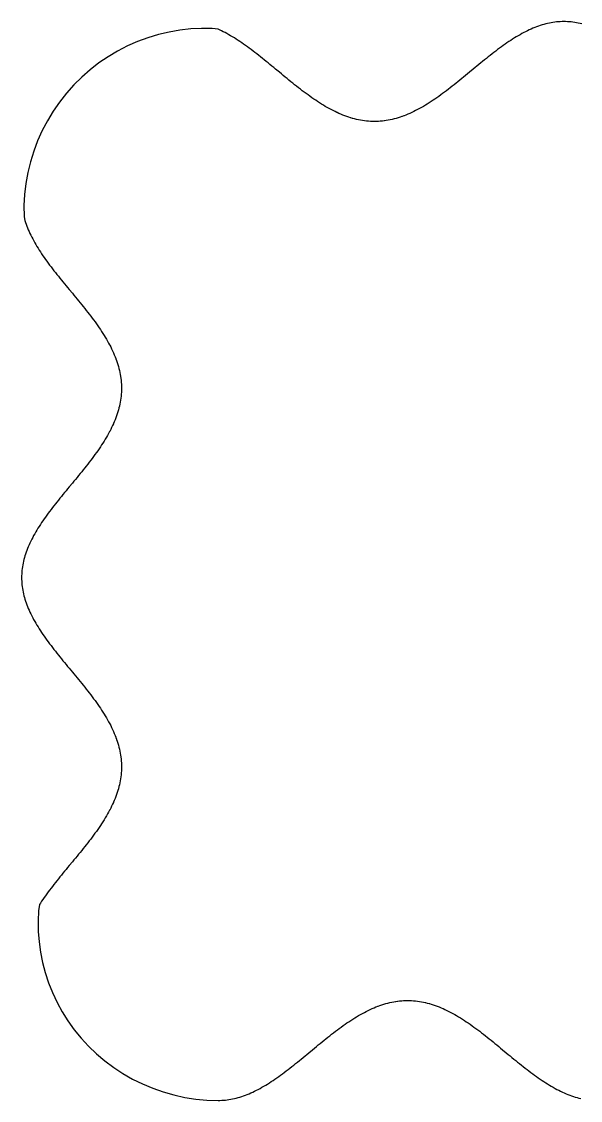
# Model space of a CAD drawing. Header units: metres. Extents: x -12.2 to 54.9, y -12.2 to 52.6.
# Drawn here: x -12.2 to 21.3, y -12.2 to 52.6 of the extents above; entities that cross this region are included whole.
import ezdxf

# ---------------------------------------------------------------- set-up
doc = ezdxf.new("R2010")
doc.units = ezdxf.units.M

msp = doc.modelspace()

# ---------------------------------------------------------------- linework, layer by layer
for p, q in [((19.4845, 52.5098), (19.3758, 52.486)), ((19.5939, 52.5309), (19.4845, 52.5098)), ((19.7027, 52.5492), (19.5939, 52.5309)), ((19.8111, 52.5647), (19.7027, 52.5492)), ((19.9203, 52.5774), (19.8111, 52.5647)), ((20.0282, 52.5872), (19.9203, 52.5774)), ((20.1375, 52.5943), (20.0282, 52.5872)), ((20.2456, 52.5986), (20.1375, 52.5943)), ((20.3542, 52.6), (20.2456, 52.5986)), ((20.4628, 52.5986), (20.3542, 52.6)), ((20.5709, 52.5943), (20.4628, 52.5986)), ((20.6802, 52.5872), (20.5709, 52.5943)), ((20.7881, 52.5774), (20.6802, 52.5872)), ((20.8974, 52.5647), (20.7881, 52.5774)), ((21.0057, 52.5492), (20.8974, 52.5647)), ((21.1145, 52.5309), (21.0057, 52.5492)), ((21.224, 52.5098), (21.1145, 52.5309)), ((21.3324, 52.4861), (21.224, 52.5098)), ((-3.34244, 51.9725), (-3.98322, 51.8217)), ((-2.69586, 52.0835), (-3.34244, 51.9725)), ((-2.04594, 52.1547), (-2.69586, 52.0835)), ((-1.39496, 52.1859), (-2.04594, 52.1547)), ((-0.7495, 52.1775), (-1.39496, 52.1859)), ((-0.39847, 52.1378), (-0.7495, 52.1775)), ((-0.315, 52.0998), (-0.39847, 52.1378)), ((-0.20413, 52.047), (-0.315, 52.0998)), ((-0.09422, 51.9923), (-0.20413, 52.047)), ((0.01695, 51.9347), (-0.09422, 51.9923)), ((0.12822, 51.8748), (0.01695, 51.9347)), ((0.23932, 51.8129), (0.12822, 51.8748)), ((17.8339, 51.8746), (17.7234, 51.8129)), ((17.9456, 51.9347), (17.8339, 51.8746)), ((18.0564, 51.9921), (17.9456, 51.9347)), ((18.1671, 52.0472), (18.0564, 51.9921)), ((18.2783, 52.1002), (18.1671, 52.0472)), ((18.3883, 52.1502), (18.2783, 52.1002)), ((18.4982, 52.1978), (18.3883, 52.1502)), ((18.6083, 52.243), (18.4982, 52.1978)), ((18.7191, 52.286), (18.6083, 52.243)), ((18.8283, 52.3258), (18.7191, 52.286)), ((18.9381, 52.3632), (18.8283, 52.3258)), ((19.0479, 52.398), (18.9381, 52.3632)), ((19.1572, 52.4301), (19.0479, 52.398)), ((19.2664, 52.4594), (19.1572, 52.4301)), ((19.3758, 52.486), (19.2664, 52.4594)), ((21.442, 52.4594), (21.3324, 52.4861)), ((-5.23552, 51.4026), (-5.84239, 51.1356)), ((-4.61494, 51.6316), (-5.23552, 51.4026)), ((-3.98322, 51.8217), (-4.61494, 51.6316)), ((0.35022, 51.7489), (0.23932, 51.8129)), ((0.46266, 51.682), (0.35022, 51.7489)), ((0.57317, 51.6143), (0.46266, 51.682)), ((0.6852, 51.5437), (0.57317, 51.6143)), ((0.79712, 51.4713), (0.6852, 51.5437)), ((0.90814, 51.3977), (0.79712, 51.4713)), ((1.02165, 51.3208), (0.90814, 51.3977)), ((1.13235, 51.2441), (1.02165, 51.3208)), ((1.24603, 51.1638), (1.13235, 51.2441)), ((16.8295, 51.2435), (16.718, 51.1648)), ((16.9418, 51.3214), (16.8295, 51.2435)), ((17.0535, 51.3971), (16.9418, 51.3214)), ((17.1655, 51.4713), (17.0535, 51.3971)), ((17.2774, 51.5437), (17.1655, 51.4713)), ((17.3885, 51.6137), (17.2774, 51.5437)), ((17.5008, 51.6825), (17.3885, 51.6137)), ((17.6127, 51.7491), (17.5008, 51.6825)), ((17.7234, 51.8129), (17.6127, 51.7491)), ((-6.43317, 50.8313), (-7.00516, 50.4908)), ((-5.84239, 51.1356), (-6.43317, 50.8313)), ((1.3578, 51.0833), (1.24603, 51.1638)), ((1.47005, 51.0011), (1.3578, 51.0833)), ((1.58211, 50.9177), (1.47005, 51.0011)), ((1.69585, 50.8318), (1.58211, 50.9177)), ((1.80756, 50.7463), (1.69585, 50.8318)), ((1.92128, 50.6581), (1.80756, 50.7463)), ((2.03418, 50.5696), (1.92128, 50.6581)), ((2.14709, 50.4802), (2.03418, 50.5696)), ((15.9284, 50.5697), (15.8155, 50.4802)), ((16.0422, 50.6588), (15.9284, 50.5697)), ((16.1541, 50.7456), (16.0422, 50.6588)), ((16.2668, 50.8318), (16.1541, 50.7456)), ((16.3799, 50.9173), (16.2668, 50.8318)), ((16.4929, 51.0014), (16.3799, 50.9173)), ((16.6043, 51.0829), (16.4929, 51.0014)), ((16.718, 51.1648), (16.6043, 51.0829)), ((-7.55615, 50.1154), (-8.08385, 49.7066)), ((-7.00516, 50.4908), (-7.55615, 50.1154)), ((2.26015, 50.3898), (2.14709, 50.4802)), ((2.37326, 50.2987), (2.26015, 50.3898)), ((2.48599, 50.2072), (2.37326, 50.2987)), ((2.59972, 50.1144), (2.48599, 50.2072)), ((2.71309, 50.0214), (2.59972, 50.1144)), ((2.82651, 49.9279), (2.71309, 50.0214)), ((2.93987, 49.8343), (2.82651, 49.9279)), ((15.1361, 49.9279), (15.0227, 49.8343)), ((15.2498, 50.0216), (15.1361, 49.9279)), ((15.3629, 50.1144), (15.2498, 50.0216)), ((15.4762, 50.2068), (15.3629, 50.1144)), ((15.5893, 50.2987), (15.4762, 50.2068)), ((15.7024, 50.3898), (15.5893, 50.2987)), ((15.8155, 50.4802), (15.7024, 50.3898)), ((-8.58644, 49.2654), (-9.06129, 48.7941)), ((-8.08385, 49.7066), (-8.58644, 49.2654)), ((3.05359, 49.7402), (2.93987, 49.8343)), ((3.28099, 49.5518), (3.05359, 49.7402)), ((3.39478, 49.4576), (3.28099, 49.5518)), ((3.50865, 49.3635), (3.39478, 49.4576)), ((3.62262, 49.2696), (3.50865, 49.3635)), ((3.73663, 49.1761), (3.62262, 49.2696)), ((14.3397, 49.2694), (14.2256, 49.1758)), ((14.4537, 49.3633), (14.3397, 49.2694)), ((14.5677, 49.4574), (14.4537, 49.3633)), ((14.6815, 49.5517), (14.5677, 49.4574)), ((14.909, 49.7402), (14.6815, 49.5517)), ((15.0227, 49.8343), (14.909, 49.7402)), ((-9.06129, 48.7941), (-9.50662, 48.2945)), ((3.85074, 49.0829), (3.73663, 49.1761)), ((3.96495, 48.9903), (3.85074, 49.0829)), ((4.07919, 48.8982), (3.96495, 48.9903)), ((4.19353, 48.8068), (4.07919, 48.8982)), ((4.30798, 48.7162), (4.19353, 48.8068)), ((4.42247, 48.6264), (4.30798, 48.7162)), ((4.53705, 48.5376), (4.42247, 48.6264)), ((13.5393, 48.6257), (13.4246, 48.5368)), ((13.6539, 48.7155), (13.5393, 48.6257)), ((13.7684, 48.8062), (13.6539, 48.7155)), ((13.8828, 48.8977), (13.7684, 48.8062)), ((13.9971, 48.9898), (13.8828, 48.8977)), ((14.1114, 49.0826), (13.9971, 48.9898)), ((14.2256, 49.1758), (14.1114, 49.0826)), ((-9.50662, 48.2945), (-9.92102, 47.768)), ((4.65176, 48.4497), (4.53705, 48.5376)), ((4.76651, 48.3631), (4.65176, 48.4497)), ((4.88136, 48.2776), (4.76651, 48.3631)), ((4.99767, 48.1924), (4.88136, 48.2776)), ((5.11139, 48.1105), (4.99767, 48.1924)), ((5.22653, 48.0292), (5.11139, 48.1105)), ((5.34184, 47.9493), (5.22653, 48.0292)), ((12.7345, 48.0281), (12.6191, 47.9482)), ((12.8498, 48.1095), (12.7345, 48.0281)), ((12.9649, 48.1924), (12.8498, 48.1095)), ((13.08, 48.2767), (12.9649, 48.1924)), ((13.1949, 48.3622), (13.08, 48.2767)), ((13.3098, 48.449), (13.1949, 48.3622)), ((13.4246, 48.5368), (13.3098, 48.449)), ((-9.92102, 47.768), (-10.3024, 47.2172)), ((5.4572, 47.8711), (5.34184, 47.9493)), ((5.57268, 47.7946), (5.4572, 47.8711)), ((5.68829, 47.7198), (5.57268, 47.7946)), ((5.80399, 47.6469), (5.68829, 47.7198)), ((5.92206, 47.5745), (5.80399, 47.6469)), ((6.0358, 47.5068), (5.92206, 47.5745)), ((6.15437, 47.4384), (6.0358, 47.5068)), ((6.2681, 47.375), (6.15437, 47.4384)), ((6.38449, 47.3123), (6.2681, 47.375)), ((6.38727, 47.3109), (6.38449, 47.3123)), ((6.50099, 47.252), (6.38727, 47.3109)), ((11.5781, 47.3123), (11.4587, 47.2505)), ((11.6918, 47.3735), (11.5781, 47.3123)), ((11.8082, 47.4384), (11.6918, 47.3735)), ((11.9268, 47.5068), (11.8082, 47.4384)), ((12.0428, 47.5758), (11.9268, 47.5068)), ((12.1565, 47.6455), (12.0428, 47.5758)), ((12.2723, 47.7185), (12.1565, 47.6455)), ((12.388, 47.7933), (12.2723, 47.7185)), ((12.5036, 47.8699), (12.388, 47.7933)), ((12.6191, 47.9482), (12.5036, 47.8699)), ((-10.3024, 47.2172), (-10.6493, 46.6443)), ((6.50388, 47.2505), (6.50099, 47.252)), ((6.6176, 47.1939), (6.50388, 47.2505)), ((6.6207, 47.1924), (6.6176, 47.1939)), ((6.73444, 47.1382), (6.6207, 47.1924)), ((6.73763, 47.1367), (6.73444, 47.1382)), ((6.85135, 47.085), (6.73763, 47.1367)), ((6.85472, 47.0835), (6.85135, 47.085)), ((6.96846, 47.0342), (6.85472, 47.0835)), ((6.97192, 47.0328), (6.96846, 47.0342)), ((7.08565, 46.9861), (6.97192, 47.0328)), ((7.08932, 46.9846), (7.08565, 46.9861)), ((7.20305, 46.9405), (7.08932, 46.9846)), ((7.20686, 46.9391), (7.20305, 46.9405)), ((7.3206, 46.8976), (7.20686, 46.9391)), ((7.32454, 46.8962), (7.3206, 46.8976)), ((7.43826, 46.8574), (7.32454, 46.8962)), ((7.44238, 46.8561), (7.43826, 46.8574)), ((7.55611, 46.82), (7.44238, 46.8561)), ((7.56033, 46.8187), (7.55611, 46.82)), ((7.67407, 46.7854), (7.56033, 46.8187)), ((7.67842, 46.7842), (7.67407, 46.7854)), ((7.79214, 46.7537), (7.67842, 46.7842)), ((7.79666, 46.7525), (7.79214, 46.7537)), ((7.91039, 46.7248), (7.79666, 46.7525)), ((7.91501, 46.7237), (7.91039, 46.7248)), ((8.02875, 46.6989), (7.91501, 46.7237)), ((8.03348, 46.6979), (8.02875, 46.6989)), ((8.1472, 46.6759), (8.03348, 46.6979)), ((8.15207, 46.675), (8.1472, 46.6759)), ((8.26579, 46.6559), (8.15207, 46.675)), ((9.81053, 46.675), (9.69679, 46.6559)), ((9.8154, 46.6759), (9.81053, 46.675)), ((9.92912, 46.6979), (9.8154, 46.6759)), ((9.93385, 46.6989), (9.92912, 46.6979)), ((10.0476, 46.7237), (9.93385, 46.6989)), ((10.0522, 46.7248), (10.0476, 46.7237)), ((10.1659, 46.7525), (10.0522, 46.7248)), ((10.1705, 46.7537), (10.1659, 46.7525)), ((10.2842, 46.7842), (10.1705, 46.7537)), ((10.2885, 46.7854), (10.2842, 46.7842)), ((10.4023, 46.8187), (10.2885, 46.7854)), ((10.4065, 46.82), (10.4023, 46.8187)), ((10.5202, 46.8561), (10.4065, 46.82)), ((10.5243, 46.8574), (10.5202, 46.8561)), ((10.6381, 46.8962), (10.5243, 46.8574)), ((10.642, 46.8976), (10.6381, 46.8962)), ((10.7557, 46.9391), (10.642, 46.8976)), ((10.7595, 46.9405), (10.7557, 46.9391)), ((10.8733, 46.9846), (10.7595, 46.9405)), ((10.877, 46.9861), (10.8733, 46.9846)), ((10.9907, 47.0328), (10.877, 46.9861)), ((10.9941, 47.0342), (10.9907, 47.0328)), ((11.1079, 47.0835), (10.9941, 47.0342)), ((11.1113, 47.085), (11.1079, 47.0835)), ((11.2282, 47.1382), (11.1113, 47.085)), ((11.3419, 47.1924), (11.2282, 47.1382)), ((11.345, 47.1939), (11.3419, 47.1924)), ((11.4587, 47.2505), (11.345, 47.1939)), ((-10.9607, 46.0507), (-11.2348, 45.4402)), ((-10.6493, 46.6443), (-10.9607, 46.0507)), ((8.27071, 46.6551), (8.26579, 46.6559)), ((8.38445, 46.6389), (8.27071, 46.6551)), ((8.38947, 46.6383), (8.38445, 46.6389)), ((8.50319, 46.625), (8.38947, 46.6383)), ((8.50827, 46.6245), (8.50319, 46.625)), ((8.62199, 46.6141), (8.50827, 46.6245)), ((8.62712, 46.6137), (8.62199, 46.6141)), ((8.74086, 46.6063), (8.62712, 46.6137)), ((8.74605, 46.6061), (8.74086, 46.6063)), ((8.85977, 46.6016), (8.74605, 46.6061)), ((8.86496, 46.6015), (8.85977, 46.6016)), ((8.97868, 46.6), (8.86496, 46.6015)), ((8.9839, 46.6), (8.97868, 46.6)), ((9.09764, 46.6015), (8.9839, 46.6)), ((9.10283, 46.6016), (9.09764, 46.6015)), ((9.21655, 46.6061), (9.10283, 46.6016)), ((9.22174, 46.6063), (9.21655, 46.6061)), ((9.33546, 46.6137), (9.22174, 46.6063)), ((9.34059, 46.6141), (9.33546, 46.6137)), ((9.45433, 46.6245), (9.34059, 46.6141)), ((9.45941, 46.625), (9.45433, 46.6245)), ((9.57314, 46.6383), (9.45941, 46.625)), ((9.57816, 46.6389), (9.57314, 46.6383)), ((9.69188, 46.6551), (9.57816, 46.6389)), ((9.69679, 46.6559), (9.69188, 46.6551)), ((-11.2348, 45.4402), (-11.471, 44.8141)), ((-11.471, 44.8141), (-11.6683, 44.1754)), ((-11.6683, 44.1754), (-11.826, 43.5268)), ((-11.826, 43.5268), (-11.9436, 42.8703)), ((-11.9436, 42.8703), (-12.0206, 42.209)), ((-12.0206, 42.209), (-12.0571, 41.5459)), ((-12.0571, 41.5459), (-12.053, 40.893)), ((-12.053, 40.893), (-12.0275, 40.7441)), ((-12.0275, 40.7441), (-11.998, 40.6435)), ((-11.998, 40.6435), (-11.9632, 40.5339)), ((-11.9632, 40.5339), (-11.9259, 40.4243)), ((-11.9259, 40.4243), (-11.886, 40.3149)), ((-11.886, 40.3149), (-11.8431, 40.2043)), ((-11.8431, 40.2043), (-11.7979, 40.0943)), ((-11.7979, 40.0943), (-11.7504, 39.9845)), ((-11.7504, 39.9845), (-11.6997, 39.8731)), ((-11.6997, 39.8731), (-11.6472, 39.7629)), ((-11.6472, 39.7629), (-11.5923, 39.6526)), ((-11.5923, 39.6526), (-11.5347, 39.5414)), ((-11.5347, 39.5414), (-11.4746, 39.4297)), ((-11.4746, 39.4297), (-11.4129, 39.3192)), ((-11.4129, 39.3192), (-11.349, 39.2082)), ((-11.349, 39.2082), (-11.2827, 39.0969)), ((-11.2827, 39.0969), (-11.2134, 38.9838)), ((-11.2134, 38.9838), (-11.1439, 38.8735)), ((-11.1439, 38.8735), (-11.0715, 38.7616)), ((-11.0715, 38.7616), (-10.9973, 38.6496)), ((-10.9973, 38.6496), (-10.9213, 38.5375)), ((-10.9213, 38.5375), (-10.8436, 38.4253)), ((-10.8436, 38.4253), (-10.7648, 38.3138)), ((-10.7648, 38.3138), (-10.6829, 38.2001)), ((-10.6829, 38.2001), (-10.6015, 38.0889)), ((-10.6015, 38.0889), (-10.5177, 37.9763)), ((-10.5177, 37.9763), (-10.4318, 37.8626)), ((-10.4318, 37.8626), (-10.3456, 37.7499)), ((-10.3456, 37.7499), (-10.2588, 37.638)), ((-10.2588, 37.638), (-10.1703, 37.525)), ((-10.1703, 37.525), (-10.0802, 37.4113)), ((-10.0802, 37.4113), (-9.99033, 37.2989)), ((-9.99033, 37.2989), (-9.89912, 37.1857)), ((-9.89912, 37.1857), (-9.80721, 37.0724)), ((-9.80721, 37.0724), (-9.71436, 36.9587)), ((-9.71436, 36.9587), (-9.62161, 36.8456)), ((-9.62161, 36.8456), (-9.52811, 36.7321)), ((-9.52811, 36.7321), (-9.4343, 36.6185)), ((-9.4343, 36.6185), (-9.34023, 36.5049)), ((-9.34023, 36.5049), (-9.15169, 36.2773)), ((-9.15169, 36.2773), (-9.05745, 36.1635)), ((-9.05745, 36.1635), (-8.96327, 36.0495)), ((-8.96327, 36.0495), (-8.86935, 35.9355)), ((-8.86935, 35.9355), (-8.77577, 35.8214)), ((-8.77577, 35.8214), (-8.68254, 35.7072)), ((-8.68254, 35.7072), (-8.58983, 35.5929)), ((-8.58983, 35.5929), (-8.49768, 35.4786)), ((-8.49768, 35.4786), (-8.40623, 35.3642)), ((-8.40623, 35.3642), (-8.31557, 35.2497)), ((-8.31557, 35.2497), (-8.22569, 35.135)), ((-8.22569, 35.135), (-8.13683, 35.0204)), ((-8.13683, 35.0204), (-8.04895, 34.9056)), ((-8.04895, 34.9056), (-7.96219, 34.7907)), ((-7.96219, 34.7907), (-7.87668, 34.6758)), ((-7.87668, 34.6758), (-7.7924, 34.5607)), ((-7.7924, 34.5607), (-7.70952, 34.4456)), ((-7.70952, 34.4456), (-7.6281, 34.3303)), ((-7.6281, 34.3303), (-7.5482, 34.2149)), ((-7.5482, 34.2149), (-7.46992, 34.0995)), ((-7.46992, 34.0995), (-7.39333, 33.9838)), ((-7.39333, 33.9838), (-7.31978, 33.8701)), ((-7.31978, 33.8701), (-7.24554, 33.7523)), ((-7.24554, 33.7523), (-7.17447, 33.6363)), ((-7.17447, 33.6363), (-7.1068, 33.5226)), ((-7.1068, 33.5226), (-7.03842, 33.404)), ((-7.03842, 33.404), (-6.97354, 33.2876)), ((-6.97354, 33.2876), (-6.91234, 33.1739)), ((-6.91234, 33.1739), (-6.91087, 33.1711)), ((-6.91087, 33.1711), (-6.85194, 33.0574)), ((-6.85194, 33.0574), (-6.79388, 32.9408)), ((-6.79388, 32.9408), (-6.7924, 32.9377)), ((-6.7924, 32.9377), (-6.7382, 32.824)), ((-6.7382, 32.824), (-6.73671, 32.8208)), ((-6.73671, 32.8208), (-6.68497, 32.707)), ((-6.68497, 32.707), (-6.68347, 32.7037)), ((-6.68347, 32.7037), (-6.63423, 32.5899)), ((-6.63423, 32.5899), (-6.63275, 32.5864)), ((-6.63275, 32.5864), (-6.58606, 32.4727)), ((-6.58606, 32.4727), (-6.58459, 32.4691)), ((-6.58459, 32.4691), (-6.5405, 32.3553)), ((-6.5405, 32.3553), (-6.53906, 32.3515)), ((-6.53906, 32.3515), (-6.4976, 32.2378)), ((-6.4976, 32.2378), (-6.49623, 32.2339)), ((-6.49623, 32.2339), (-6.45744, 32.1201)), ((-6.45744, 32.1201), (-6.45609, 32.116)), ((-6.45609, 32.116), (-6.42001, 32.0023)), ((-6.42001, 32.0023), (-6.41872, 31.9981)), ((-6.41872, 31.9981), (-6.38541, 31.8843)), ((-6.38541, 31.8843), (-6.38419, 31.8799)), ((-6.38419, 31.8799), (-6.35367, 31.7662)), ((-6.35367, 31.7662), (-6.35252, 31.7618)), ((-6.35252, 31.7618), (-6.3248, 31.648)), ((-6.3248, 31.648), (-6.32372, 31.6434)), ((-6.32372, 31.6434), (-6.29886, 31.5296)), ((-6.29886, 31.5296), (-6.29788, 31.5249)), ((-6.29788, 31.5249), (-6.27588, 31.4112)), ((-6.27588, 31.4112), (-6.27501, 31.4064)), ((-6.27501, 31.4064), (-6.25589, 31.2926)), ((-6.25589, 31.2926), (-6.25513, 31.2877)), ((-6.25513, 31.2877), (-6.23892, 31.174)), ((-6.23892, 31.174), (-6.23827, 31.1689)), ((-6.23827, 31.1689), (-6.22499, 31.0552)), ((-6.22499, 31.0552), (-6.22447, 31.0501)), ((-6.22447, 31.0501), (-6.21413, 30.9364)), ((-6.21413, 30.9364), (-6.21371, 30.9312)), ((-6.21371, 30.9312), (-6.20633, 30.8175)), ((-6.20633, 30.8175), (-6.20607, 30.8123)), ((-6.20607, 30.8123), (-6.20163, 30.6986)), ((-6.20163, 30.6986), (-6.20149, 30.6934)), ((-6.20149, 30.4608), (-6.20163, 30.4556)), ((-6.20149, 30.6934), (-6.20001, 30.5797)), ((-6.20001, 30.5745), (-6.20149, 30.4608)), ((-6.20001, 30.5797), (-6.20001, 30.5745)), ((-6.25589, 29.8616), (-6.27501, 29.7478)), ((-6.25513, 29.8665), (-6.25589, 29.8616)), ((-6.23892, 29.9802), (-6.25513, 29.8665)), ((-6.23827, 29.9853), (-6.23892, 29.9802)), ((-6.22499, 30.099), (-6.23827, 29.9853)), ((-6.22447, 30.1041), (-6.22499, 30.099)), ((-6.21413, 30.2178), (-6.22447, 30.1041)), ((-6.21371, 30.2229), (-6.21413, 30.2178)), ((-6.20633, 30.3367), (-6.21371, 30.2229)), ((-6.20607, 30.3418), (-6.20633, 30.3367)), ((-6.20163, 30.4556), (-6.20607, 30.3418)), ((-6.38541, 29.2699), (-6.41872, 29.1561)), ((-6.38419, 29.2742), (-6.38541, 29.2699)), ((-6.35367, 29.388), (-6.38419, 29.2742)), ((-6.35252, 29.3924), (-6.35367, 29.388)), ((-6.3248, 29.5061), (-6.35252, 29.3924)), ((-6.32372, 29.5108), (-6.3248, 29.5061)), ((-6.29886, 29.6246), (-6.32372, 29.5108)), ((-6.29788, 29.6293), (-6.29886, 29.6246)), ((-6.27588, 29.743), (-6.29788, 29.6293)), ((-6.27501, 29.7478), (-6.27588, 29.743)), ((-6.63423, 28.5643), (-6.68347, 28.4505)), ((-6.63275, 28.5677), (-6.63423, 28.5643)), ((-6.58606, 28.6815), (-6.63275, 28.5677)), ((-6.58459, 28.6851), (-6.58606, 28.6815)), ((-6.5405, 28.7988), (-6.58459, 28.6851)), ((-6.53906, 28.8027), (-6.5405, 28.7988)), ((-6.4976, 28.9164), (-6.53906, 28.8027)), ((-6.49623, 28.9203), (-6.4976, 28.9164)), ((-6.45744, 29.0341), (-6.49623, 28.9203)), ((-6.45609, 29.0381), (-6.45744, 29.0341)), ((-6.42001, 29.1519), (-6.45609, 29.0381)), ((-6.41872, 29.1561), (-6.42001, 29.1519)), ((-6.97354, 27.8665), (-7.03984, 27.7477)), ((-6.91234, 27.9803), (-6.97354, 27.8665)), ((-6.91087, 27.983), (-6.91234, 27.9803)), ((-6.85194, 28.0968), (-6.91087, 27.983)), ((-6.79388, 28.2134), (-6.85194, 28.0968)), ((-6.7924, 28.2165), (-6.79388, 28.2134)), ((-6.7382, 28.3302), (-6.7924, 28.2165)), ((-6.73671, 28.3334), (-6.7382, 28.3302)), ((-6.68497, 28.4471), (-6.73671, 28.3334)), ((-6.68347, 28.4505), (-6.68497, 28.4471)), ((-7.31978, 27.2841), (-7.39455, 27.1685)), ((-7.24554, 27.4019), (-7.31978, 27.2841)), ((-7.17583, 27.5156), (-7.24554, 27.4019)), ((-7.1068, 27.6316), (-7.17583, 27.5156)), ((-7.03984, 27.7477), (-7.1068, 27.6316)), ((-7.79337, 26.5921), (-7.87758, 26.4772)), ((-7.71054, 26.7072), (-7.79337, 26.5921)), ((-7.62917, 26.8223), (-7.71054, 26.7072)), ((-7.54932, 26.9376), (-7.62917, 26.8223)), ((-7.4711, 27.053), (-7.54932, 26.9376)), ((-7.39455, 27.1685), (-7.4711, 27.053)), ((-8.22639, 26.0182), (-8.31616, 25.9038)), ((-8.13754, 26.1329), (-8.22639, 26.0182)), ((-8.04974, 26.2475), (-8.13754, 26.1329)), ((-7.96306, 26.3623), (-8.04974, 26.2475)), ((-7.87758, 26.4772), (-7.96306, 26.3623)), ((-8.77606, 25.3324), (-8.8696, 25.2184)), ((-8.68292, 25.4465), (-8.77606, 25.3324)), ((-8.59026, 25.5607), (-8.68292, 25.4465)), ((-8.49818, 25.675), (-8.59026, 25.5607)), ((-8.40678, 25.7893), (-8.49818, 25.675)), ((-8.31616, 25.9038), (-8.40678, 25.7893)), ((-9.34023, 24.6493), (-9.4343, 24.5357)), ((-9.15175, 24.8768), (-9.34023, 24.6493)), ((-9.05756, 24.9906), (-9.15175, 24.8768)), ((-8.96349, 25.1044), (-9.05756, 24.9906)), ((-8.8696, 25.2184), (-8.96349, 25.1044)), ((-9.80721, 24.0818), (-9.89912, 23.9685)), ((-9.71436, 24.1955), (-9.80721, 24.0818)), ((-9.62161, 24.3086), (-9.71436, 24.1955)), ((-9.52811, 24.4221), (-9.62161, 24.3086)), ((-9.4343, 24.5357), (-9.52811, 24.4221)), ((-10.3456, 23.4042), (-10.4319, 23.2915)), ((-10.2588, 23.5162), (-10.3456, 23.4042)), ((-10.1703, 23.6292), (-10.2588, 23.5162)), ((-10.0802, 23.7429), (-10.1703, 23.6292)), ((-9.99033, 23.8553), (-10.0802, 23.7429)), ((-9.89912, 23.9685), (-9.99033, 23.8553)), ((-10.8441, 22.7281), (-10.9213, 22.6167)), ((-10.7638, 22.8418), (-10.8441, 22.7281)), ((-10.6833, 22.9536), (-10.7638, 22.8418)), ((-10.6015, 23.0653), (-10.6833, 22.9536)), ((-10.5177, 23.1779), (-10.6015, 23.0653)), ((-10.4319, 23.2915), (-10.5177, 23.1779)), ((-11.2822, 22.0581), (-11.3487, 21.9463)), ((-11.2147, 22.1683), (-11.2822, 22.0581)), ((-11.1435, 22.2812), (-11.2147, 22.1683)), ((-11.0715, 22.3926), (-11.1435, 22.2812)), ((-10.9975, 22.5043), (-11.0715, 22.3926)), ((-10.9213, 22.6167), (-10.9975, 22.5043)), ((-11.6472, 21.3913), (-11.6997, 21.2811)), ((-11.5923, 21.5016), (-11.6472, 21.3913)), ((-11.5347, 21.6127), (-11.5923, 21.5016)), ((-11.4748, 21.724), (-11.5347, 21.6127)), ((-11.4129, 21.8351), (-11.4748, 21.724)), ((-11.3487, 21.9463), (-11.4129, 21.8351)), ((-11.886, 20.8393), (-11.9259, 20.7299)), ((-11.8431, 20.9499), (-11.886, 20.8393)), ((-11.7979, 21.0599), (-11.8431, 20.9499)), ((-11.7504, 21.1697), (-11.7979, 21.0599)), ((-11.6997, 21.2811), (-11.7504, 21.1697)), ((-12.086, 20.1827), (-12.1098, 20.0737)), ((-12.0593, 20.2924), (-12.086, 20.1827)), ((-12.0301, 20.4011), (-12.0593, 20.2924)), ((-11.998, 20.5107), (-12.0301, 20.4011)), ((-11.9632, 20.6203), (-11.998, 20.5107)), ((-11.9259, 20.7299), (-11.9632, 20.6203)), ((-12.1872, 19.5304), (-12.1944, 19.4209)), ((-12.1774, 19.638), (-12.1872, 19.5304)), ((-12.1647, 19.7474), (-12.1774, 19.638)), ((-12.1492, 19.8559), (-12.1647, 19.7474)), ((-12.131, 19.9644), (-12.1492, 19.8559)), ((-12.1098, 20.0737), (-12.131, 19.9644)), ((-12.1986, 19.3128), (-12.2, 19.2042)), ((-12.2, 19.2042), (-12.1986, 19.0956)), ((-12.1944, 19.4209), (-12.1986, 19.3128)), ((-12.1986, 19.0956), (-12.1944, 18.9875)), ((-12.1944, 18.9875), (-12.1872, 18.878)), ((-12.1872, 18.878), (-12.1774, 18.7704)), ((-12.1774, 18.7704), (-12.1647, 18.661)), ((-12.1647, 18.661), (-12.1492, 18.5525)), ((-12.1492, 18.5525), (-12.131, 18.4439)), ((-12.131, 18.4439), (-12.1098, 18.3348)), ((-12.1098, 18.3348), (-12.086, 18.2257)), ((-12.086, 18.2257), (-12.0593, 18.116)), ((-12.0593, 18.116), (-12.0301, 18.0073)), ((-12.0301, 18.0073), (-11.998, 17.8977)), ((-11.998, 17.8977), (-11.9634, 17.7888)), ((-11.9634, 17.7888), (-11.9256, 17.6779)), ((-11.9256, 17.6779), (-11.8861, 17.5694)), ((-11.8861, 17.5694), (-11.843, 17.4583)), ((-11.843, 17.4583), (-11.7979, 17.3485)), ((-11.7979, 17.3485), (-11.7501, 17.238)), ((-11.7501, 17.238), (-11.6999, 17.1276)), ((-11.6999, 17.1276), (-11.6474, 17.0175)), ((-11.6474, 17.0175), (-11.5923, 16.9068)), ((-11.5923, 16.9068), (-11.5345, 16.7952)), ((-11.5345, 16.7952), (-11.4751, 16.6848)), ((-11.4751, 16.6848), (-11.4127, 16.5729)), ((-11.4127, 16.5729), (-11.3491, 16.4628)), ((-11.3491, 16.4628), (-11.2818, 16.3495)), ((-11.2818, 16.3495), (-11.2139, 16.2389)), ((-11.2139, 16.2389), (-11.1443, 16.1284)), ((-11.1443, 16.1284), (-11.0713, 16.0155)), ((-11.0713, 16.0155), (-10.9973, 15.9038)), ((-10.9973, 15.9038), (-10.9215, 15.792)), ((-10.9215, 15.792), (-10.8441, 15.6803)), ((-10.8441, 15.6803), (-10.7643, 15.5673)), ((-10.7643, 15.5673), (-10.6829, 15.4543)), ((-10.6829, 15.4543), (-10.6006, 15.3418)), ((-10.6006, 15.3418), (-10.5177, 15.2305)), ((-10.5177, 15.2305), (-10.4326, 15.1178)), ((-10.4326, 15.1178), (-10.3463, 15.005)), ((-10.3463, 15.005), (-10.2588, 14.8922)), ((-10.2588, 14.8922), (-10.1703, 14.7792)), ((-10.1703, 14.7792), (-10.0802, 14.6655)), ((-10.0802, 14.6655), (-9.99031, 14.5531)), ((-9.99031, 14.5531), (-9.89912, 14.4399)), ((-9.89912, 14.4399), (-9.80684, 14.3261)), ((-9.80684, 14.3261), (-9.71466, 14.2132)), ((-9.71466, 14.2132), (-9.62135, 14.0995)), ((-9.62135, 14.0995), (-9.52812, 13.9863)), ((-9.52812, 13.9863), (-9.43428, 13.8727)), ((-9.43428, 13.8727), (-9.34016, 13.759)), ((-9.34016, 13.759), (-9.15167, 13.5315)), ((-9.15167, 13.5315), (-9.05745, 13.4177)), ((-9.05745, 13.4177), (-8.96329, 13.3037)), ((-8.96329, 13.3037), (-8.86935, 13.1897)), ((-8.86935, 13.1897), (-8.77577, 13.0756)), ((-8.77577, 13.0756), (-8.68254, 12.9614)), ((-8.68254, 12.9614), (-8.58983, 12.8471)), ((-8.58983, 12.8471), (-8.49768, 12.7328)), ((-8.49768, 12.7328), (-8.40623, 12.6184)), ((-8.40623, 12.6184), (-8.31555, 12.5039)), ((-8.31555, 12.5039), (-8.22569, 12.3893)), ((-8.22569, 12.3893), (-8.13683, 12.2746)), ((-8.13683, 12.2746), (-8.04893, 12.1598)), ((-8.04893, 12.1598), (-7.9622, 12.0449)), ((-7.9622, 12.0449), (-7.87668, 11.93)), ((-7.87668, 11.93), (-7.7924, 11.8149)), ((-7.7924, 11.8149), (-7.70952, 11.6998)), ((-7.70952, 11.6998), (-7.6281, 11.5845)), ((-7.6281, 11.5845), (-7.5482, 11.4691)), ((-7.5482, 11.4691), (-7.46994, 11.3537)), ((-7.46994, 11.3537), (-7.39333, 11.2381)), ((-7.39333, 11.2381), (-7.3185, 11.1223)), ((-7.3185, 11.1223), (-7.24554, 11.0065)), ((-7.24554, 11.0065), (-7.17447, 10.8905)), ((-7.17447, 10.8905), (-7.1068, 10.7768)), ((-7.1068, 10.7768), (-7.03842, 10.6582)), ((-7.03842, 10.6582), (-6.97499, 10.5445)), ((-6.97499, 10.5445), (-6.91087, 10.4253)), ((-6.91087, 10.4253), (-6.85194, 10.3116)), ((-6.85194, 10.3116), (-6.79388, 10.195)), ((-6.79388, 10.195), (-6.7924, 10.1919)), ((-6.7924, 10.1919), (-6.7382, 10.0782)), ((-6.7382, 10.0782), (-6.73671, 10.075)), ((-6.73671, 10.075), (-6.68497, 9.96124)), ((-6.68497, 9.96124), (-6.68347, 9.95789)), ((-6.68347, 9.95789), (-6.63423, 9.84416)), ((-6.63423, 9.84416), (-6.63275, 9.84065)), ((-6.63275, 9.84065), (-6.58606, 9.72691)), ((-6.58606, 9.72691), (-6.58459, 9.72327)), ((-6.58459, 9.72327), (-6.5405, 9.60954)), ((-6.5405, 9.60954), (-6.53908, 9.60573)), ((-6.53908, 9.60573), (-6.49762, 9.492)), ((-6.49762, 9.492), (-6.49622, 9.48807)), ((-6.49622, 9.48807), (-6.45743, 9.37433)), ((-6.45743, 9.37433), (-6.45609, 9.37024)), ((-6.45609, 9.37024), (-6.42001, 9.25652)), ((-6.42001, 9.25652), (-6.41872, 9.25226)), ((-6.41872, 9.25226), (-6.38541, 9.13853)), ((-6.38541, 9.13853), (-6.38419, 9.13416)), ((-6.38419, 9.13416), (-6.35367, 9.02042)), ((-6.35367, 9.02042), (-6.35252, 9.01596)), ((-6.35252, 9.01596), (-6.3248, 8.90224)), ((-6.3248, 8.90224), (-6.32372, 8.89757)), ((-6.32372, 8.89757), (-6.29886, 8.78384)), ((-6.29886, 8.78384), (-6.29788, 8.77911)), ((-6.29788, 8.77911), (-6.27588, 8.66537)), ((-6.27588, 8.66537), (-6.27501, 8.66055)), ((-6.27501, 8.66055), (-6.25589, 8.54683)), ((-6.25589, 8.54683), (-6.25513, 8.54189)), ((-6.25513, 8.54189), (-6.23892, 8.42816)), ((-6.23892, 8.42816), (-6.23827, 8.42314)), ((-6.23827, 8.42314), (-6.22499, 8.3094)), ((-6.22499, 8.3094), (-6.22447, 8.30432)), ((-6.22447, 8.30432), (-6.21413, 8.1906)), ((-6.21413, 8.1906), (-6.21371, 8.18544)), ((-6.21371, 8.18544), (-6.20633, 8.07172)), ((-6.20633, 8.07172), (-6.20607, 8.06656)), ((-6.20607, 8.06656), (-6.20163, 7.95282)), ((-6.20163, 7.95282), (-6.20149, 7.94763)), ((-6.20149, 7.94763), (-6.20001, 7.83391)), ((-6.20001, 7.82869), (-6.20149, 7.71497)), ((-6.20001, 7.83391), (-6.20001, 7.82869)), ((-6.23892, 7.23444), (-6.25513, 7.12071)), ((-6.23827, 7.23946), (-6.23892, 7.23444)), ((-6.22499, 7.3532), (-6.23827, 7.23946)), ((-6.22447, 7.35828), (-6.22499, 7.3532)), ((-6.21413, 7.472), (-6.22447, 7.35828)), ((-6.21371, 7.47716), (-6.21413, 7.472)), ((-6.20633, 7.59088), (-6.21371, 7.47716)), ((-6.20607, 7.59604), (-6.20633, 7.59088)), ((-6.20163, 7.70978), (-6.20607, 7.59604)), ((-6.20149, 7.71497), (-6.20163, 7.70978)), ((-6.38541, 6.52406), (-6.41872, 6.41034)), ((-6.38419, 6.52844), (-6.38541, 6.52406)), ((-6.35367, 6.64218), (-6.38419, 6.52844)), ((-6.35252, 6.64664), (-6.35367, 6.64218)), ((-6.3248, 6.76036), (-6.35252, 6.64664)), ((-6.32372, 6.76503), (-6.3248, 6.76036)), ((-6.29886, 6.87875), (-6.32372, 6.76503)), ((-6.29788, 6.88348), (-6.29886, 6.87875)), ((-6.27588, 6.99722), (-6.29788, 6.88348)), ((-6.27501, 7.00204), (-6.27588, 6.99722)), ((-6.25589, 7.11577), (-6.27501, 7.00204)), ((-6.25513, 7.12071), (-6.25589, 7.11577)), ((-6.58606, 5.93567), (-6.63275, 5.82195)), ((-6.58459, 5.93933), (-6.58606, 5.93567)), ((-6.5405, 6.05307), (-6.58459, 5.93933)), ((-6.53908, 6.05687), (-6.5405, 6.05307)), ((-6.49762, 6.17059), (-6.53908, 6.05687)), ((-6.49623, 6.17453), (-6.49762, 6.17059)), ((-6.45744, 6.28825), (-6.49623, 6.17453)), ((-6.45609, 6.29236), (-6.45744, 6.28825)), ((-6.42001, 6.4061), (-6.45609, 6.29236)), ((-6.41872, 6.41034), (-6.42001, 6.4061)), ((-6.91234, 5.23447), (-6.97354, 5.12074)), ((-6.91087, 5.23724), (-6.91234, 5.23447)), ((-6.85194, 5.35098), (-6.91087, 5.23724)), ((-6.79388, 5.46764), (-6.85194, 5.35098)), ((-6.7924, 5.47067), (-6.79388, 5.46764)), ((-6.73669, 5.58762), (-6.7924, 5.47067)), ((-6.68495, 5.70135), (-6.73669, 5.58762)), ((-6.68347, 5.70471), (-6.68495, 5.70135)), ((-6.63423, 5.81844), (-6.68347, 5.70471)), ((-6.63275, 5.82195), (-6.63423, 5.81844)), ((-7.31978, 4.53827), (-7.39456, 4.42267)), ((-7.24684, 4.65401), (-7.31978, 4.53827)), ((-7.17583, 4.76982), (-7.24684, 4.65401)), ((-7.1068, 4.88579), (-7.17583, 4.76982)), ((-7.03842, 5.00438), (-7.1068, 4.88579)), ((-6.97354, 5.12074), (-7.03842, 5.00438)), ((-7.71054, 3.96141), (-7.79338, 3.84633)), ((-7.62917, 4.07655), (-7.71054, 3.96141)), ((-7.54933, 4.19182), (-7.62917, 4.07655)), ((-7.4711, 4.30721), (-7.54933, 4.19182)), ((-7.39456, 4.42267), (-7.4711, 4.30721)), ((-8.22638, 3.27248), (-8.31616, 3.15796)), ((-8.13754, 3.38707), (-8.22638, 3.27248)), ((-8.04974, 3.50172), (-8.13754, 3.38707)), ((-7.96304, 3.61653), (-8.04974, 3.50172)), ((-7.87758, 3.73138), (-7.96304, 3.61653)), ((-7.79338, 3.84633), (-7.87758, 3.73138)), ((-8.68292, 2.70074), (-8.77606, 2.58667)), ((-8.59026, 2.81493), (-8.68292, 2.70074)), ((-8.49818, 2.9292), (-8.59026, 2.81493)), ((-8.40678, 3.04355), (-8.49818, 2.9292)), ((-8.31616, 3.15796), (-8.40678, 3.04355)), ((-9.15175, 2.13097), (-9.34023, 1.9035)), ((-9.05756, 2.24477), (-9.15175, 2.13097)), ((-8.96347, 2.35866), (-9.05756, 2.24477)), ((-8.86961, 2.47261), (-8.96347, 2.35866)), ((-8.77606, 2.58667), (-8.86961, 2.47261)), ((-9.80722, 1.336), (-9.8987, 1.22325)), ((-9.71468, 1.44934), (-9.80722, 1.336)), ((-9.6216, 1.56277), (-9.71468, 1.44934)), ((-9.52792, 1.67651), (-9.6216, 1.56277)), ((-9.4343, 1.78986), (-9.52792, 1.67651)), ((-9.34023, 1.9035), (-9.4343, 1.78986)), ((-10.3463, 0.65756), (-10.4326, 0.5448)), ((-10.2581, 0.77129), (-10.3463, 0.65756)), ((-10.1696, 0.88416), (-10.2581, 0.77129)), ((-10.0807, 0.99641), (-10.1696, 0.88416)), ((-9.99033, 1.10953), (-10.0807, 0.99641)), ((-9.8987, 1.22325), (-9.99033, 1.10953)), ((-10.7643, 0.09528), (-10.8441, -0.01768)), ((-10.6829, 0.20833), (-10.7643, 0.09528)), ((-10.6009, 0.3204), (-10.6829, 0.20833)), ((-10.5177, 0.4321), (-10.6009, 0.3204)), ((-10.4326, 0.5448), (-10.5177, 0.4321)), ((-11.1209, -0.42955), (-11.1777, -0.80879)), ((-11.0713, -0.35286), (-11.1209, -0.42955)), ((-10.9975, -0.24146), (-11.0713, -0.35286)), ((-10.9213, -0.12906), (-10.9975, -0.24146)), ((-10.8441, -0.01768), (-10.9213, -0.12906)), ((-11.1777, -0.80879), (-11.2065, -1.42235)), ((-11.2065, -1.42235), (-11.1979, -2.04407)), ((-11.1979, -2.04407), (-11.1513, -2.66792)), ((-11.1513, -2.66792), (-11.0664, -3.2907)), ((-11.0664, -3.2907), (-10.9431, -3.91106)), ((-10.9431, -3.91106), (-10.7816, -4.52516)), ((-10.7816, -4.52516), (-10.5819, -5.13176)), ((-10.5819, -5.13176), (-10.3447, -5.72743)), ((-10.3447, -5.72743), (-10.0704, -6.31023)), ((-10.0704, -6.31023), (-9.75989, -6.87744)), ((9.31613, -6.49623), (9.42986, -6.45744)), ((9.42986, -6.45744), (9.43394, -6.45609)), ((9.43394, -6.45609), (9.54767, -6.42001)), ((9.54767, -6.42001), (9.55193, -6.41872)), ((9.55193, -6.41872), (9.66566, -6.38541)), ((9.66566, -6.38541), (9.67004, -6.38419)), ((9.67004, -6.38419), (9.78377, -6.35367)), ((9.78377, -6.35367), (9.78822, -6.35252)), ((9.78822, -6.35252), (9.90195, -6.3248)), ((9.90195, -6.3248), (9.90663, -6.32372)), ((9.90663, -6.32372), (10.0204, -6.29886)), ((10.0204, -6.29886), (10.0251, -6.29788)), ((10.0251, -6.29788), (10.1388, -6.27588)), ((10.1388, -6.27588), (10.1436, -6.27501)), ((10.1436, -6.27501), (10.2574, -6.25589)), ((10.2574, -6.25589), (10.2623, -6.25513)), ((10.2623, -6.25513), (10.376, -6.23892)), ((10.376, -6.23892), (10.3811, -6.23827)), ((10.3811, -6.23827), (10.4948, -6.22499)), ((10.4948, -6.22499), (10.4999, -6.22447)), ((10.4999, -6.22447), (10.6136, -6.21413)), ((10.6136, -6.21413), (10.6187, -6.21371)), ((10.6187, -6.21371), (10.7325, -6.20633)), ((10.7325, -6.20633), (10.7376, -6.20607)), ((10.7376, -6.20607), (10.8514, -6.20163)), ((10.8514, -6.20163), (10.8566, -6.20149)), ((10.8566, -6.20149), (10.9703, -6.20001)), ((10.9703, -6.20001), (10.9755, -6.20001)), ((10.9755, -6.20001), (11.0892, -6.20149)), ((11.0892, -6.20149), (11.0944, -6.20163)), ((11.0944, -6.20163), (11.2081, -6.20607)), ((11.2081, -6.20607), (11.2133, -6.20633)), ((11.2133, -6.20633), (11.327, -6.21371)), ((11.327, -6.21371), (11.3322, -6.21413)), ((11.3322, -6.21413), (11.4459, -6.22447)), ((11.4459, -6.22447), (11.451, -6.22499)), ((11.451, -6.22499), (11.5647, -6.23827)), ((11.5647, -6.23827), (11.5697, -6.23892)), ((11.5697, -6.23892), (11.6835, -6.25513)), ((11.6835, -6.25513), (11.6884, -6.25589)), ((11.6884, -6.25589), (11.8022, -6.27501)), ((11.8022, -6.27501), (11.807, -6.27588)), ((11.807, -6.27588), (11.9207, -6.29788)), ((11.9207, -6.29788), (11.9254, -6.29886)), ((11.9254, -6.29886), (12.0392, -6.32372)), ((12.0392, -6.32372), (12.0438, -6.3248)), ((12.0438, -6.3248), (12.1575, -6.35252)), ((12.1575, -6.35252), (12.162, -6.35367)), ((12.162, -6.35367), (12.2757, -6.38419)), ((12.2757, -6.38419), (12.2801, -6.38541)), ((12.2801, -6.38541), (12.3938, -6.41872)), ((12.3938, -6.41872), (12.3981, -6.42001)), ((12.3981, -6.42001), (12.5118, -6.45609)), ((12.5118, -6.45609), (12.5159, -6.45744)), ((12.5159, -6.45744), (12.6297, -6.49623)), ((-9.75989, -6.87744), (-9.41379, -7.42714)), ((7.91141, -7.17583), (8.02975, -7.10542)), ((8.02975, -7.10542), (8.14597, -7.03842)), ((8.14597, -7.03842), (8.25969, -6.97499)), ((8.25969, -6.97499), (8.37885, -6.91087)), ((8.37885, -6.91087), (8.49257, -6.85194)), ((8.49257, -6.85194), (8.60924, -6.79388)), ((8.60924, -6.79388), (8.61227, -6.7924)), ((8.61227, -6.7924), (8.726, -6.7382)), ((8.726, -6.7382), (8.72922, -6.73671)), ((8.72922, -6.73671), (8.84294, -6.68497)), ((8.84294, -6.68497), (8.84631, -6.68347)), ((8.84631, -6.68347), (8.96005, -6.63423)), ((8.96005, -6.63423), (8.96355, -6.63275)), ((8.96355, -6.63275), (9.07727, -6.58606)), ((9.07727, -6.58606), (9.08092, -6.58459)), ((9.08092, -6.58459), (9.19464, -6.5405)), ((9.19464, -6.5405), (9.19846, -6.53906)), ((9.19846, -6.53906), (9.31219, -6.4976)), ((9.31219, -6.4976), (9.31613, -6.49623)), ((12.6297, -6.49623), (12.6336, -6.49762)), ((12.6336, -6.49762), (12.7473, -6.53908)), ((12.7473, -6.53908), (12.7511, -6.5405)), ((12.7511, -6.5405), (12.8649, -6.58459)), ((12.8649, -6.58459), (12.8685, -6.58606)), ((12.8685, -6.58606), (12.9822, -6.63275)), ((12.9822, -6.63275), (12.9857, -6.63423)), ((12.9857, -6.63423), (13.0995, -6.68347)), ((13.0995, -6.68347), (13.1028, -6.68497)), ((13.1028, -6.68497), (13.2166, -6.73671)), ((13.2166, -6.73671), (13.2198, -6.7382)), ((13.2198, -6.7382), (13.3335, -6.7924)), ((13.3335, -6.7924), (13.3365, -6.79388)), ((13.3365, -6.79388), (13.4532, -6.85194)), ((13.4532, -6.85194), (13.5669, -6.91087)), ((13.5669, -6.91087), (13.5697, -6.91234)), ((13.5697, -6.91234), (13.6834, -6.97354)), ((13.6834, -6.97354), (13.8023, -7.03984)), ((13.8023, -7.03984), (13.9184, -7.1068)), ((13.9184, -7.1068), (14.0344, -7.17583)), ((-9.41379, -7.42714), (-9.03368, -7.95625)), ((6.98926, -7.7924), (7.10442, -7.70952)), ((7.10442, -7.70952), (7.2197, -7.62808)), ((7.2197, -7.62808), (7.33507, -7.5482)), ((7.33507, -7.5482), (7.45053, -7.46994)), ((7.45053, -7.46994), (7.56615, -7.39331)), ((7.56615, -7.39331), (7.67989, -7.31976)), ((7.67989, -7.31976), (7.79768, -7.24554)), ((7.79768, -7.24554), (7.91141, -7.17583)), ((14.0344, -7.17583), (14.1481, -7.24554)), ((14.1481, -7.24554), (14.2659, -7.31978)), ((14.2659, -7.31978), (14.3815, -7.39455)), ((14.3815, -7.39455), (14.497, -7.4711)), ((14.497, -7.4711), (14.6124, -7.54933)), ((14.6124, -7.54933), (14.7276, -7.62917)), ((14.7276, -7.62917), (14.8428, -7.71054)), ((14.8428, -7.71054), (14.9579, -7.79338)), ((-9.03368, -7.95625), (-8.62041, -8.46315)), ((6.07141, -8.49768), (6.18584, -8.40623)), ((6.18584, -8.40623), (6.30032, -8.31557)), ((6.30032, -8.31557), (6.41493, -8.22569)), ((6.41493, -8.22569), (6.5296, -8.13683)), ((6.5296, -8.13683), (6.64438, -8.04895)), ((6.64438, -8.04895), (6.75925, -7.9622)), ((6.75925, -7.9622), (6.87421, -7.87666)), ((6.87421, -7.87666), (6.98926, -7.7924)), ((14.9579, -7.79338), (15.0728, -7.87756)), ((15.0728, -7.87756), (15.1877, -7.96306)), ((15.1877, -7.96306), (15.3025, -8.04974)), ((15.3025, -8.04974), (15.4171, -8.13754)), ((15.4171, -8.13754), (15.5317, -8.22639)), ((15.5317, -8.22639), (15.6462, -8.31616)), ((15.6462, -8.31616), (15.7606, -8.40678)), ((15.7606, -8.40678), (15.875, -8.49818)), ((-8.62041, -8.46315), (-8.17572, -8.94522)), ((-8.17572, -8.94522), (-7.70062, -9.40097)), ((5.27264, -9.15169), (5.38651, -9.05745)), ((5.38651, -9.05745), (5.50047, -8.96327)), ((5.50047, -8.96327), (5.61452, -8.86935)), ((5.61452, -8.86935), (5.72861, -8.77577)), ((5.72861, -8.77577), (5.8428, -8.68254)), ((5.8428, -8.68254), (5.95706, -8.58983)), ((5.95706, -8.58983), (6.07141, -8.49768)), ((15.875, -8.49818), (15.9893, -8.59026)), ((15.9893, -8.59026), (16.1034, -8.68291)), ((16.1034, -8.68291), (16.2175, -8.77606)), ((16.2175, -8.77606), (16.3316, -8.86961)), ((16.3316, -8.86961), (16.4455, -8.96347)), ((16.4455, -8.96347), (16.5594, -9.05756)), ((16.5594, -9.05756), (16.6732, -9.15175)), ((-7.70062, -9.40097), (-7.19771, -9.82759)), ((4.47758, -9.80721), (4.59132, -9.71436)), ((4.59132, -9.71436), (4.70467, -9.62137)), ((4.70467, -9.62137), (4.81789, -9.52811)), ((4.81789, -9.52811), (4.93146, -9.4343)), ((4.93146, -9.4343), (5.0451, -9.34023)), ((5.0451, -9.34023), (5.27264, -9.15169)), ((16.6732, -9.15175), (16.9006, -9.34016)), ((16.9006, -9.34016), (17.0142, -9.43416)), ((17.0142, -9.43416), (17.1279, -9.52811)), ((17.1279, -9.52811), (17.2411, -9.62137)), ((17.2411, -9.62137), (17.3545, -9.71436)), ((17.3545, -9.71436), (17.4682, -9.80721)), ((-7.19771, -9.82759), (-6.66783, -10.2241)), ((-6.66783, -10.2241), (-6.11365, -10.5882)), ((3.68742, -10.4318), (3.79915, -10.3463)), ((3.79915, -10.3463), (3.91203, -10.2588)), ((3.91203, -10.2588), (4.02498, -10.1703)), ((4.02498, -10.1703), (4.1387, -10.0802)), ((4.1387, -10.0802), (4.25113, -9.99031)), ((4.25113, -9.99031), (4.36432, -9.89912)), ((4.36432, -9.89912), (4.47758, -9.80721)), ((17.4682, -9.80721), (17.5809, -9.8987)), ((17.5809, -9.8987), (17.694, -9.98984)), ((17.694, -9.98984), (17.8071, -10.0802)), ((17.8071, -10.0802), (17.92, -10.1696)), ((17.92, -10.1696), (18.0338, -10.2588)), ((18.0338, -10.2588), (18.1457, -10.3456)), ((18.1457, -10.3456), (18.2584, -10.4318)), ((-6.11365, -10.5882), (-5.53711, -10.9183)), ((-5.53711, -10.9183), (-4.94038, -11.2132)), ((2.78836, -11.0715), (2.90042, -10.9973)), ((2.90042, -10.9973), (3.01241, -10.9214)), ((3.01241, -10.9214), (3.1239, -10.8441)), ((3.1239, -10.8441), (3.23763, -10.7638)), ((3.23763, -10.7638), (3.3494, -10.6833)), ((3.3494, -10.6833), (3.46112, -10.6015)), ((3.46112, -10.6015), (3.57368, -10.5177)), ((3.57368, -10.5177), (3.68742, -10.4318)), ((18.2584, -10.4318), (18.3715, -10.5173)), ((18.3715, -10.5173), (18.4847, -10.6015)), ((18.4847, -10.6015), (18.5959, -10.6829)), ((18.5959, -10.6829), (18.7096, -10.7648)), ((18.7096, -10.7648), (18.8211, -10.8436)), ((18.8211, -10.8436), (18.9334, -10.9214)), ((18.9334, -10.9214), (19.0453, -10.9973)), ((19.0453, -10.9973), (19.1574, -11.0715)), ((-4.94038, -11.2132), (-4.32571, -11.4714)), ((-4.32571, -11.4714), (-3.6953, -11.692)), ((1.67693, -11.6997), (1.78706, -11.6472)), ((1.78706, -11.6472), (1.89738, -11.5923)), ((1.89738, -11.5923), (2.00854, -11.5347)), ((2.00854, -11.5347), (2.11981, -11.4748)), ((2.11981, -11.4748), (2.23091, -11.4129)), ((2.23091, -11.4129), (2.34213, -11.3487)), ((2.34213, -11.3487), (2.4539, -11.2822)), ((2.4539, -11.2822), (2.56444, -11.2145)), ((2.56444, -11.2145), (2.67744, -11.1433)), ((2.67744, -11.1433), (2.78836, -11.0715)), ((19.1574, -11.0715), (19.2693, -11.1439)), ((19.2693, -11.1439), (19.3796, -11.2134)), ((19.3796, -11.2134), (19.4927, -11.2827)), ((19.4927, -11.2827), (19.604, -11.349)), ((19.604, -11.349), (19.715, -11.4129)), ((19.715, -11.4129), (19.8255, -11.4746)), ((19.8255, -11.4746), (19.9372, -11.5347)), ((19.9372, -11.5347), (20.0484, -11.5923)), ((20.0484, -11.5923), (20.1587, -11.6472)), ((20.1587, -11.6472), (20.2696, -11.7)), ((-3.6953, -11.692), (-3.05234, -11.8737)), ((-3.05234, -11.8737), (-2.39833, -12.016)), ((-2.39833, -12.016), (-1.73671, -12.118)), ((-1.73671, -12.118), (-1.06964, -12.1794)), ((-1.06964, -12.1794), (-0.39822, -12.2)), ((-0.39822, -12.2), (-0.29138, -12.1986)), ((-0.29138, -12.1986), (-0.18333, -12.1944)), ((-0.18333, -12.1944), (-0.07382, -12.1872)), ((-0.07382, -12.1872), (0.03378, -12.1774)), ((0.03378, -12.1774), (0.1432, -12.1647)), ((0.1432, -12.1647), (0.25171, -12.1492)), ((0.25171, -12.1492), (0.36026, -12.131)), ((0.36026, -12.131), (0.46942, -12.1098)), ((0.46942, -12.1098), (0.57849, -12.086)), ((0.57849, -12.086), (0.68816, -12.0593)), ((0.68816, -12.0593), (0.79691, -12.0301)), ((0.79691, -12.0301), (0.90646, -11.998)), ((0.90646, -11.998), (1.01608, -11.9632)), ((1.01608, -11.9632), (1.12566, -11.9259)), ((1.12566, -11.9259), (1.23509, -11.886)), ((1.23509, -11.886), (1.34567, -11.8431)), ((1.34567, -11.8431), (1.45567, -11.7979)), ((1.45567, -11.7979), (1.56549, -11.7504)), ((1.56549, -11.7504), (1.67693, -11.6997)), ((20.2696, -11.7), (20.3799, -11.7502)), ((20.3799, -11.7502), (20.4898, -11.7978)), ((20.4898, -11.7978), (20.5999, -11.843)), ((20.5999, -11.843), (20.7103, -11.8858)), ((20.7103, -11.8858), (20.8208, -11.9261)), ((20.8208, -11.9261), (20.9297, -11.9632)), ((20.9297, -11.9632), (21.0395, -11.998)), ((21.0395, -11.998), (21.1487, -12.03)), ((21.1487, -12.03), (21.2576, -12.0593)), ((21.2576, -12.0593), (21.3673, -12.086))]:
    msp.add_line(p, q)

doc.saveas('drawing.dxf')
